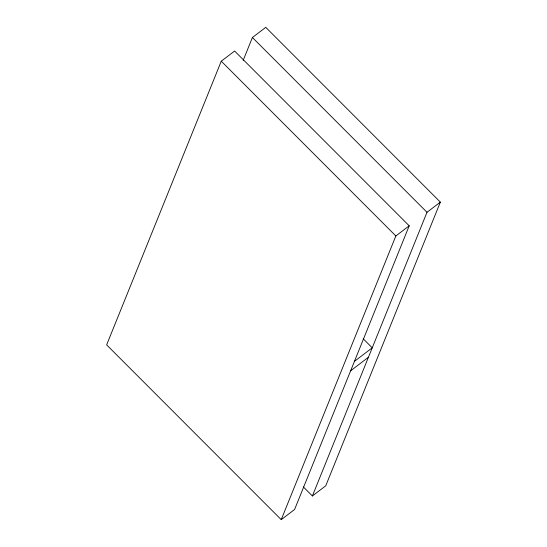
<?xml version="1.0" encoding="UTF-8"?>
<svg xmlns="http://www.w3.org/2000/svg" width="547" height="547" viewBox="0 0 547 547"><rect width="100%" height="100%" fill="white"/><g stroke="black" fill="none" stroke-linecap="round" stroke-linejoin="round"><path stroke-width="0.82" d="M221.262 61.189L106.644 344.87L281.233 519.65L294.587 509.496L409.204 225.815L234.615 51.035L221.262 61.189L395.85 235.962L281.233 519.65M243.183 60.355L252.413 37.504L265.767 27.35L440.356 202.13L325.738 485.811L312.385 495.965L303.353 486.926M312.385 495.965L427.002 212.277L440.356 202.13M395.85 235.962L409.204 225.815M354.442 361.355L372.24 347.817L363.208 338.778M350.62 370.811L368.418 357.273M252.413 37.504L427.002 212.277"/></g></svg>
